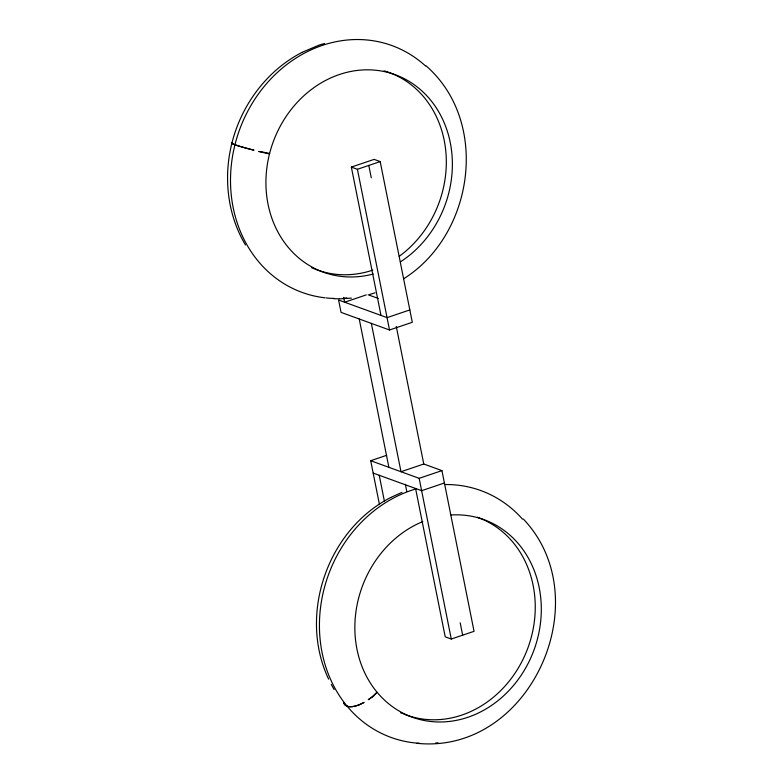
<?xml version="1.0" encoding="UTF-8"?>
<svg xmlns="http://www.w3.org/2000/svg" width="783" height="783" viewBox="0 0 783 783"><rect width="100%" height="100%" fill="white"/><g stroke="black" fill="none" stroke-linecap="round" stroke-linejoin="round"><path stroke-width="1.17" d="M231.885 143.24C223.302 177.183 227.344 214.718 245.471 244.962M231.895 143.191C241.37 105.079 266.778 70.627 301.886 52.461M373.579 695.989L377.044 692.211A26.27 11.491 -39.7 0 1 368.284 699.679L372.571 696.821M372.581 696.811L373.569 696.009M403.519 278.865C473.793 234.9 490.354 121.717 425.864 65.674M390.805 497.469C327.392 529.827 298.069 614.714 328.635 679.145M302.297 52.246L318.544 45.336M391.216 497.264L401.973 492.37M380.998 315.432L351.352 167.092L374.127 159.38L380.186 161.582L412.298 322.283L389.523 329.995L341.055 312.378L338.589 300.016L387.056 317.634L409.832 309.921M351.352 167.092L357.41 169.294L380.186 161.582M366.287 294.897L344.647 302.218L343.688 297.432M379.383 504.183L370.702 460.717L386.645 455.324M415.577 488.484L445.214 636.824L451.272 639.026L474.048 631.323L441.945 470.622L423.769 464.016L400.994 471.728L371.348 323.389M370.702 460.717L419.159 478.325L441.945 470.622M444.411 482.984L421.636 490.687L373.168 473.079M319.033 45.16L324.602 43.437M369.478 294.545L375.047 292.822M351.401 298.108L340.018 298.832M333.744 298.724L339.411 298.832M417.026 743.321C529.925 754.812 599.827 599.739 523.377 519.06M261.307 151.765L269.606 153.448L269.489 153.957A26.27 1.517 14.1 0 1 258.742 151.462L261.297 151.765M368.127 294.77L378.267 298.45M331.258 684.42L334.126 689.529M368.803 165.438L371.269 177.8M460.189 622.818L462.665 635.179M396.276 326.442L423.769 464.016M357.41 169.294L389.523 329.995M419.159 478.325L451.272 639.026M405.349 484.325L406.788 491.499M359.231 318.984L388.877 467.324M379.226 475.281L384.482 501.6M373.295 273.991A105.069 91.542 -70 0 1 269.283 154.789A105.069 91.542 -70 0 1 418.523 88.019A105.069 91.542 -70 0 1 400.456 261.835M425.502 65.929A131.338 114.435 -70 0 0 234.959 144.698L233.53 150.962A131.338 114.435 -70 0 0 325.151 297.824M346.761 297.99A131.338 114.435 -70 0 1 343.326 298.264M334.204 298.44A131.338 114.435 -70 0 1 326.276 297.941M384.071 70.832A105.069 91.542 -70 0 1 445.948 152.842A105.069 91.542 -70 0 1 399.252 256.305M372.855 270.086A105.069 91.542 -70 0 1 359.28 273.541L354.699 274.197A105.069 91.542 -70 0 1 311.595 267.659M451.047 514.999A105.069 91.542 -70 0 1 531.892 655.351A105.069 91.542 -70 0 1 376.554 691.614A105.069 91.542 -70 0 1 422.771 521.595M445.38 484.53A131.338 114.435 -70 0 1 522.496 519.129M437.971 742.764A131.338 114.435 -70 0 1 435.681 743.008M419.717 743.321A131.338 114.435 -70 0 1 347.172 706.256L343.571 701.685A131.338 114.435 -70 0 1 415.753 488.974M477.268 517.23A105.069 91.542 -70 0 1 527.664 648.559A105.069 91.542 -70 0 1 403.617 713.998M402.579 713.577A105.069 91.542 -70 0 1 400.514 712.677M253.78 150.062L253.751 150.199A26.27 1.517 14.1 0 1 247.731 148.594L245.471 147.958A26.27 1.517 14.1 0 1 232.003 143.064L232.15 143.025A26.26 1.83 12.9 0 0 253.78 150.062M358.888 704.866L356.891 705.591A26.27 11.491 -39.7 0 1 343.688 702.605A26.26 11.334 -38.2 0 0 364.154 702.429L364.075 702.331A26.27 11.491 -39.7 0 1 358.888 704.866"/></g></svg>
